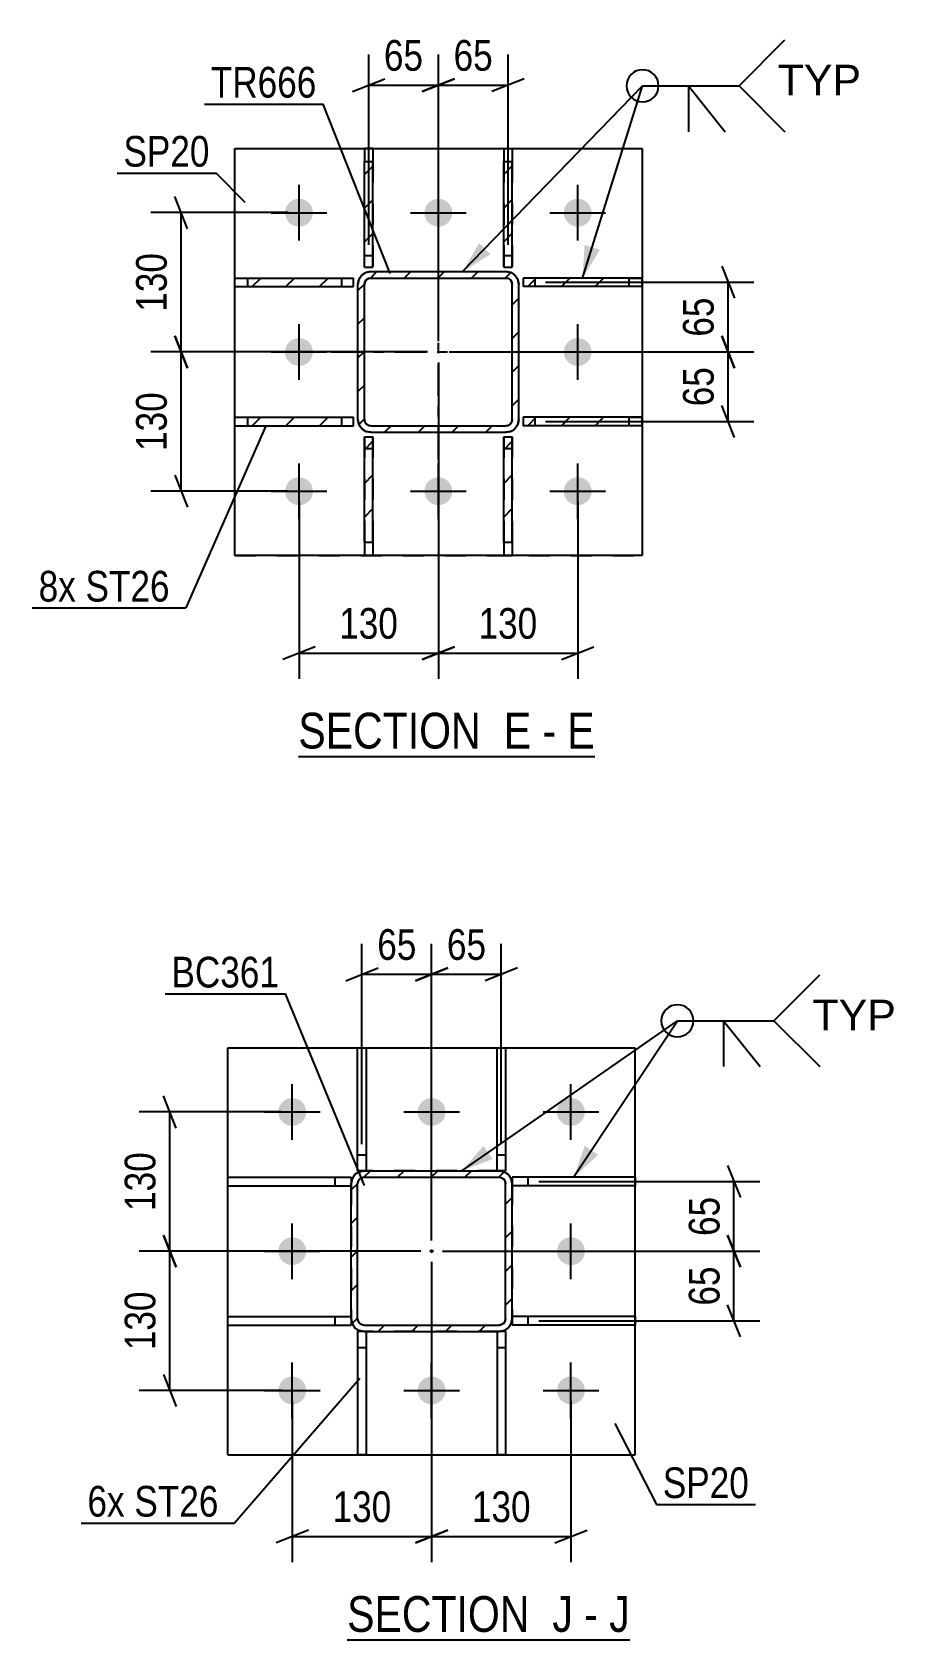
# Model space of a CAD drawing. Header units: millimetres. Extents: x -563 to 626, y -882 to -41.
# Drawn here: x 324.1 to 404.6, y -433.1 to -283.1 of the extents above; entities that cross this region are included whole.
import ezdxf

# ---------------------------------------------------------------- set-up
doc = ezdxf.new("R2010")
doc.units = ezdxf.units.MM
doc.linetypes.add('DXK_LINE_DOT2', pattern=[3.9198, 1.9599, -1.9599])
doc.linetypes.add('DXK_LINE_DOT3', pattern=[5.9187, 2.979, -0.9799, 0.9799, -0.9799])
doc.styles.add('Arial', font='ARIAL.TTF', dxfattribs={"height": 0.2})
doc.styles.add('Arial Narrow', font='ARIALN.TTF', dxfattribs={"height": 0.2})

# ---------------------------------------------------------------- blocks, each defined once
blk = doc.blocks.new('Unknown-761534688-21 - 2891')
at = {"color": 6, "linetype": 'Continuous'}
blk.add_line((353.45, -433.15), (379.81, -433.15), dxfattribs=at)
at = {"color": 0, "linetype": 'Continuous'}
for points in [[(371.55, -432.4), (371.55, -428.9), (353.45, -428.9), (353.45, -432.4)], [(374.52, -432.4), (374.52, -428.9), (372.6, -428.9), (372.6, -432.4)], [(376.85, -432.4), (376.85, -428.9), (375.57, -428.9), (375.57, -432.4)], [(379.81, -432.4), (379.81, -428.9), (377.9, -428.9), (377.9, -432.4)]]:
    blk.add_wipeout(points, dxfattribs=at)
at = {"color": 7, "linetype": 'Continuous', "style": 'Arial Narrow'}
for s, p in [('SECTION ', (353.45, -432.4)), ('J', (372.6, -432.4)), ('J', (377.9, -432.4)), ('-', (375.57, -432.4))]:
    blk.add_text(s, height=3.34, dxfattribs=at).set_placement(p)
blk = doc.blocks.new('Unknown-761534688-16 - 3584')
at = {"color": 6, "linetype": 'Continuous'}
blk.add_line((348.9, -350.68), (376.55, -350.68), dxfattribs=at)
at = {"color": 0, "linetype": 'Continuous'}
for points in [[(367.01, -349.93), (367.01, -346.43), (348.9, -346.43), (348.9, -349.93)], [(370.62, -349.93), (370.62, -346.43), (368.06, -346.43), (368.06, -349.93)], [(372.94, -349.93), (372.94, -346.43), (371.67, -346.43), (371.67, -349.93)], [(376.55, -349.93), (376.55, -346.43), (373.99, -346.43), (373.99, -349.93)]]:
    blk.add_wipeout(points, dxfattribs=at)
at = {"color": 7, "linetype": 'Continuous', "style": 'Arial Narrow'}
for s, p in [('SECTION ', (348.9, -349.93)), ('E', (368.06, -349.93)), ('E', (373.99, -349.93)), ('-', (371.67, -349.93))]:
    blk.add_text(s, height=3.34, dxfattribs=at).set_placement(p)
blk = doc.blocks.new('Part-761534688-2916 - 2891')
at = {"color": 2, "linetype": 'Continuous'}
for p, q in [((367.43, -404.36), (367.43, -415.86)), ((368.23, -404.36), (367.63, -404.36)), ((368.23, -404.36), (368.23, -415.86)), ((368.23, -415.86), (367.43, -415.86))]:
    blk.add_line(p, q, dxfattribs=at)
at = {"color": 7, "linetype": 'DXK_LINE_DOT2'}
for p, q in [((367.63, -404.36), (367.43, -404.36)), ((367.43, -405.86), (368.23, -405.86))]:
    blk.add_line(p, q, dxfattribs=at)
blk = doc.blocks.new('Part-761534688-2911 - 2891')
at = {"color": 2, "linetype": 'Continuous'}
for p, q in [((354.43, -389.36), (354.43, -377.86)), ((354.43, -377.86), (355.23, -377.86)), ((355.23, -377.86), (355.23, -389.36)), ((355.03, -389.36), (354.43, -389.36))]:
    blk.add_line(p, q, dxfattribs=at)
at = {"color": 7, "linetype": 'DXK_LINE_DOT2'}
for p, q in [((354.43, -387.86), (355.23, -387.86)), ((355.23, -389.36), (355.03, -389.36))]:
    blk.add_line(p, q, dxfattribs=at)
blk = doc.blocks.new('Part-761534688-2921 - 2891')
at = {"color": 2, "linetype": 'Continuous'}
for p, q in [((354.43, -404.36), (354.43, -415.86)), ((355.03, -404.36), (354.43, -404.36)), ((355.23, -404.36), (355.23, -415.86)), ((355.23, -415.86), (354.43, -415.86))]:
    blk.add_line(p, q, dxfattribs=at)
at = {"color": 7, "linetype": 'DXK_LINE_DOT2'}
for p, q in [((355.23, -404.36), (355.03, -404.36)), ((354.43, -405.86), (355.23, -405.86))]:
    blk.add_line(p, q, dxfattribs=at)
blk = doc.blocks.new('Part-761534688-2946 - 2891')
at = {"color": 2, "linetype": 'Continuous'}
for p, q in [((342.33, -403.76), (342.33, -402.96)), ((342.33, -402.96), (353.83, -402.96)), ((353.83, -403.16), (353.83, -403.76)), ((342.33, -403.76), (353.83, -403.76))]:
    blk.add_line(p, q, dxfattribs=at)
at = {"color": 7, "linetype": 'DXK_LINE_DOT2'}
for p, q in [((352.33, -403.76), (352.33, -402.96)), ((353.83, -402.96), (353.83, -403.16))]:
    blk.add_line(p, q, dxfattribs=at)
blk = doc.blocks.new('Part-761534688-2922 - 2891')
at = {"color": 2, "linetype": 'Continuous'}
for p, q in [((380.33, -402.96), (368.83, -402.96)), ((368.83, -403.16), (368.83, -403.76)), ((380.33, -402.96), (380.33, -403.76)), ((380.33, -403.76), (368.83, -403.76))]:
    blk.add_line(p, q, dxfattribs=at)
at = {"color": 7, "linetype": 'DXK_LINE_DOT2'}
for p, q in [((368.83, -402.96), (368.83, -403.16)), ((370.33, -403.76), (370.33, -402.96))]:
    blk.add_line(p, q, dxfattribs=at)
blk = doc.blocks.new('Part-761534688-2928 - 2891')
at = {"color": 2, "linetype": 'Continuous'}
for p, q in [((367.43, -389.36), (367.43, -377.86)), ((367.43, -377.86), (368.23, -377.86)), ((368.23, -377.86), (368.23, -389.36)), ((368.23, -389.36), (367.63, -389.36))]:
    blk.add_line(p, q, dxfattribs=at)
at = {"color": 7, "linetype": 'DXK_LINE_DOT2'}
for p, q in [((367.43, -387.86), (368.23, -387.86)), ((367.63, -389.36), (367.43, -389.36))]:
    blk.add_line(p, q, dxfattribs=at)
blk = doc.blocks.new('Part-761534688-2992 - 2891')
at = {"color": 2, "linetype": 'Continuous'}
for p, q in [((380.33, -389.96), (368.83, -389.96)), ((368.83, -389.96), (368.83, -390.56)), ((380.33, -389.96), (380.33, -390.76)), ((380.33, -390.76), (368.83, -390.76))]:
    blk.add_line(p, q, dxfattribs=at)
at = {"color": 7, "linetype": 'DXK_LINE_DOT2'}
for p, q in [((370.33, -390.76), (370.33, -389.96)), ((368.83, -390.56), (368.83, -390.76))]:
    blk.add_line(p, q, dxfattribs=at)
blk = doc.blocks.new('Bolt-761534688-2949 - 2891')
at = {"linetype": 'Continuous'}
for points in [[(347.03, -383.86, -1), (349.63, -383.86, -1)], [(360.03, -383.86, -1), (362.63, -383.86, -1)], [(373.03, -383.86, -1), (375.63, -383.86, -1)], [(347.03, -396.86, -1), (349.63, -396.86, -1)], [(373.03, -396.86, -1), (375.63, -396.86, -1)], [(347.03, -409.86, -1), (349.63, -409.86, -1)], [(360.03, -409.86, -1), (362.63, -409.86, -1)], [(373.03, -409.86, -1), (375.63, -409.86, -1)]]:
    blk.add_hatch(color=1, dxfattribs=at).paths.add_polyline_path(points)
at = {"color": 1, "linetype": 'Continuous'}
for p, q in [((348.33, -386.46), (348.33, -381.26)), ((361.33, -386.46), (361.33, -381.26)), ((374.33, -386.46), (374.33, -381.26)), ((345.73, -383.86), (350.93, -383.86)), ((358.73, -383.86), (363.93, -383.86)), ((371.73, -383.86), (376.93, -383.86)), ((348.33, -399.46), (348.33, -394.26)), ((374.33, -399.46), (374.33, -394.26)), ((345.73, -396.86), (350.93, -396.86)), ((371.73, -396.86), (376.93, -396.86)), ((348.33, -412.46), (348.33, -407.26)), ((361.33, -412.46), (361.33, -407.26)), ((374.33, -412.46), (374.33, -407.26)), ((345.73, -409.86), (350.93, -409.86)), ((358.73, -409.86), (363.93, -409.86)), ((371.73, -409.86), (376.93, -409.86))]:
    blk.add_line(p, q, dxfattribs=at)
blk = doc.blocks.new('Part-761534688-2995 - 2891')
at = {"color": 2, "linetype": 'Continuous'}
for p, q in [((342.33, -390.76), (342.33, -389.96)), ((342.33, -389.96), (353.83, -389.96)), ((353.83, -389.96), (353.83, -390.56)), ((342.33, -390.76), (353.83, -390.76))]:
    blk.add_line(p, q, dxfattribs=at)
at = {"color": 7, "linetype": 'DXK_LINE_DOT2'}
for p, q in [((352.33, -390.76), (352.33, -389.96)), ((353.83, -390.56), (353.83, -390.76))]:
    blk.add_line(p, q, dxfattribs=at)
blk = doc.blocks.new('Part-761534688-3012 - 2891')
at = {"color": 2, "linetype": 'Continuous'}
for p, q in [((342.33, -415.86), (342.33, -377.86)), ((342.33, -377.86), (380.33, -377.86)), ((380.33, -415.86), (380.33, -377.86)), ((342.33, -415.86), (380.33, -415.86))]:
    blk.add_line(p, q, dxfattribs=at)
blk = doc.blocks.new('Part-761534688-3038 - 2891')
at = {"linetype": 'Continuous'}
h = blk.add_hatch(dxfattribs=at)
h.set_pattern_fill('', scale=0.7, style=0, pattern_type=0)
h.set_pattern_definition([(45, (353.926, -403.6195), (-1.57154, 1.57154), [])])
h.paths.add_polyline_path([(353.83, -403.16), (353.93, -403.62), (354.19, -404.01), (354.58, -404.27), (355.03, -404.36), (367.63, -404.36), (368.09, -404.27), (368.48, -404.01), (368.74, -403.62), (368.83, -403.16), (368.83, -390.56), (368.74, -390.1), (368.48, -389.71), (368.09, -389.45), (367.63, -389.36), (355.03, -389.36), (354.58, -389.45), (354.19, -389.71), (353.93, -390.1), (353.83, -390.56)])
h.paths.add_polyline_path([(354.43, -390.56), (354.48, -390.33), (354.61, -390.14), (354.8, -390.01), (355.03, -389.96), (367.63, -389.96), (367.86, -390.01), (368.06, -390.14), (368.19, -390.33), (368.23, -390.56), (368.23, -403.16), (368.19, -403.39), (368.06, -403.58), (367.86, -403.71), (367.63, -403.76), (355.03, -403.76), (354.8, -403.71), (354.61, -403.58), (354.48, -403.39), (354.43, -403.16)])
blk.add_hatch(color=30, dxfattribs=at).paths.add_polyline_path([(361.33, -396.96, -1), (361.33, -396.76, -1)])
at = {"color": 7, "linetype": 'DXK_LINE_DOT2'}
for p, q in [((353.83, -390.56), (353.93, -390.1)), ((354.61, -390.14), (354.48, -390.33)), ((354.58, -389.45), (355.03, -389.36)), ((354.8, -390.01), (354.61, -390.14)), ((355.03, -389.96), (354.8, -390.01)), ((367.63, -389.36), (355.03, -389.36)), ((355.03, -389.96), (367.63, -389.96)), ((367.63, -389.36), (368.09, -389.45)), ((367.86, -390.01), (367.63, -389.96)), ((368.06, -390.14), (367.86, -390.01)), ((368.19, -390.33), (368.06, -390.14)), ((368.74, -390.1), (368.83, -390.56)), ((353.83, -390.56), (353.83, -403.16)), ((354.48, -390.33), (354.43, -390.56)), ((354.43, -403.16), (354.43, -390.56)), ((368.23, -390.56), (368.19, -390.33)), ((368.23, -403.16), (368.23, -390.56)), ((368.83, -390.56), (368.83, -403.16)), ((353.93, -403.62), (353.83, -403.16)), ((354.43, -403.16), (354.48, -403.39)), ((354.48, -403.39), (354.61, -403.58)), ((354.61, -403.58), (354.8, -403.71)), ((354.8, -403.71), (355.03, -403.76)), ((367.63, -403.76), (367.86, -403.71)), ((367.86, -403.71), (368.06, -403.58)), ((368.06, -403.58), (368.19, -403.39)), ((368.19, -403.39), (368.23, -403.16)), ((368.83, -403.16), (368.74, -403.62)), ((355.03, -404.36), (354.58, -404.27)), ((355.03, -403.76), (367.63, -403.76)), ((367.63, -404.36), (355.03, -404.36)), ((368.09, -404.27), (367.63, -404.36))]:
    blk.add_line(p, q, dxfattribs=at)
at = {"color": 2, "linetype": 'Continuous'}
for p, q in [((353.93, -390.1), (353.83, -390.56)), ((354.48, -390.33), (354.61, -390.14)), ((355.03, -389.36), (354.58, -389.45)), ((354.61, -390.14), (354.8, -390.01)), ((354.8, -390.01), (355.03, -389.96)), ((355.03, -389.36), (367.63, -389.36)), ((355.03, -389.96), (367.63, -389.96)), ((368.09, -389.45), (367.63, -389.36)), ((367.63, -389.96), (367.86, -390.01)), ((367.86, -390.01), (368.06, -390.14)), ((368.06, -390.14), (368.19, -390.33)), ((368.83, -390.56), (368.74, -390.1)), ((353.83, -403.16), (353.83, -390.56)), ((354.43, -390.56), (354.48, -390.33)), ((354.43, -403.16), (354.43, -390.56)), ((368.19, -390.33), (368.23, -390.56)), ((368.23, -403.16), (368.23, -390.56)), ((368.83, -403.16), (368.83, -390.56)), ((353.83, -403.16), (353.93, -403.62)), ((354.48, -403.39), (354.43, -403.16)), ((354.61, -403.58), (354.48, -403.39)), ((354.8, -403.71), (354.61, -403.58)), ((355.03, -403.76), (354.8, -403.71)), ((367.86, -403.71), (367.63, -403.76)), ((368.06, -403.58), (367.86, -403.71)), ((368.19, -403.39), (368.06, -403.58)), ((368.23, -403.16), (368.19, -403.39)), ((368.74, -403.62), (368.83, -403.16)), ((354.58, -404.27), (355.03, -404.36)), ((355.03, -403.76), (367.63, -403.76)), ((355.03, -404.36), (367.63, -404.36)), ((367.63, -404.36), (368.09, -404.27))]:
    blk.add_line(p, q, dxfattribs=at)
at = {"color": 7, "linetype": 'DXK_LINE_DOT3'}
blk.add_line((361.33, -396.86), (361.33, -396.86), dxfattribs=at)
at = {"color": 30, "linetype": 'DXK_LINE_DOT3'}
blk.add_line((361.33, -396.86), (361.33, -396.86), dxfattribs=at)
at = {"color": 30, "linetype": 'Continuous'}
blk.add_circle((361.33, -396.86), 0.1, dxfattribs=at)
at = {"color": 7, "linetype": 'DXK_LINE_DOT2'}
for centre, start, end in [((355.03, -390.56), 112.5, 157.5), ((367.63, -390.56), 22.5, 67.5), ((355.03, -403.16), 202.5, 247.5), ((367.63, -403.16), 292.5, 337.5)]:
    blk.add_arc(centre, 1.2, start, end, dxfattribs=at)
at = {"color": 2, "linetype": 'Continuous'}
for centre, start, end in [((355.03, -390.56), 112.5, 157.5), ((367.63, -390.56), 22.5, 67.5), ((355.03, -403.16), 202.5, 247.5), ((367.63, -403.16), 292.5, 337.5)]:
    blk.add_arc(centre, 1.2, start, end, dxfattribs=at)
blk = doc.blocks.new('Part-761534688-3681 - 3584')
at = {"linetype": 'Continuous'}
h = blk.add_hatch(dxfattribs=at)
h.set_pattern_fill('', scale=0.7, style=0, pattern_type=0)
h.set_pattern_definition([(45, (354.5476, -319.6685), (-1.57154, 1.57154), [])])
h.paths.add_polyline_path([(354.46, -319.21), (354.55, -319.67), (354.81, -320.06), (355.2, -320.32), (355.66, -320.41), (368.26, -320.41), (368.72, -320.32), (369.1, -320.06), (369.36, -319.67), (369.46, -319.21), (369.46, -306.61), (369.36, -306.15), (369.1, -305.76), (368.72, -305.5), (368.26, -305.41), (355.66, -305.41), (355.2, -305.5), (354.81, -305.76), (354.55, -306.15), (354.46, -306.61)])
h.paths.add_polyline_path([(355.06, -306.61), (355.1, -306.38), (355.23, -306.19), (355.43, -306.05), (355.66, -306.01), (368.26, -306.01), (368.49, -306.05), (368.68, -306.19), (368.81, -306.38), (368.86, -306.61), (368.86, -319.21), (368.81, -319.44), (368.68, -319.63), (368.49, -319.76), (368.26, -319.81), (355.66, -319.81), (355.43, -319.76), (355.23, -319.63), (355.1, -319.44), (355.06, -319.21)])
at = {"color": 7, "linetype": 'DXK_LINE_DOT3'}
for p, q in [((361.96, -322.91), (361.96, -302.91)), ((351.96, -312.91), (371.96, -312.91))]:
    blk.add_line(p, q, dxfattribs=at)
at = {"color": 7, "linetype": 'DXK_LINE_DOT2'}
for p, q in [((354.46, -306.61), (354.55, -306.15)), ((355.23, -306.19), (355.1, -306.38)), ((355.2, -305.5), (355.66, -305.41)), ((355.43, -306.05), (355.23, -306.19)), ((355.66, -306.01), (355.43, -306.05)), ((355.66, -305.41), (368.26, -305.41)), ((355.66, -306.01), (368.26, -306.01)), ((368.26, -305.41), (368.72, -305.5)), ((368.49, -306.05), (368.26, -306.01)), ((368.68, -306.19), (368.49, -306.05)), ((368.81, -306.38), (368.68, -306.19)), ((369.36, -306.15), (369.46, -306.61)), ((354.46, -319.21), (354.46, -306.61)), ((355.1, -306.38), (355.06, -306.61)), ((355.06, -319.21), (355.06, -306.61)), ((368.86, -306.61), (368.81, -306.38)), ((368.86, -319.21), (368.86, -306.61)), ((369.46, -319.21), (369.46, -306.61)), ((354.55, -319.67), (354.46, -319.21)), ((355.06, -319.21), (355.1, -319.44)), ((355.1, -319.44), (355.23, -319.63)), ((355.23, -319.63), (355.43, -319.76)), ((368.49, -319.76), (368.68, -319.63)), ((368.68, -319.63), (368.81, -319.44)), ((368.81, -319.44), (368.86, -319.21)), ((369.46, -319.21), (369.36, -319.67)), ((355.66, -320.41), (355.2, -320.32)), ((355.43, -319.76), (355.66, -319.81)), ((355.66, -319.81), (368.26, -319.81)), ((355.66, -320.41), (368.26, -320.41)), ((368.26, -319.81), (368.49, -319.76)), ((368.72, -320.32), (368.26, -320.41))]:
    blk.add_line(p, q, dxfattribs=at)
at = {"color": 2, "linetype": 'Continuous'}
for p, q in [((354.55, -306.15), (354.46, -306.61)), ((355.1, -306.38), (355.23, -306.19)), ((355.66, -305.41), (355.2, -305.5)), ((355.23, -306.19), (355.43, -306.05)), ((355.43, -306.05), (355.66, -306.01)), ((355.66, -305.41), (368.26, -305.41)), ((355.66, -306.01), (368.26, -306.01)), ((368.72, -305.5), (368.26, -305.41)), ((368.26, -306.01), (368.49, -306.05)), ((368.49, -306.05), (368.68, -306.19)), ((368.68, -306.19), (368.81, -306.38)), ((369.46, -306.61), (369.36, -306.15)), ((354.46, -319.21), (354.46, -306.61)), ((355.06, -306.61), (355.1, -306.38)), ((355.06, -319.21), (355.06, -306.61)), ((368.81, -306.38), (368.86, -306.61)), ((368.86, -319.21), (368.86, -306.61)), ((369.46, -319.21), (369.46, -306.61)), ((354.46, -319.21), (354.55, -319.67)), ((355.1, -319.44), (355.06, -319.21)), ((355.23, -319.63), (355.1, -319.44)), ((355.43, -319.76), (355.23, -319.63)), ((368.68, -319.63), (368.49, -319.76)), ((368.81, -319.44), (368.68, -319.63)), ((368.86, -319.21), (368.81, -319.44)), ((369.36, -319.67), (369.46, -319.21)), ((355.2, -320.32), (355.66, -320.41)), ((355.66, -319.81), (355.43, -319.76)), ((355.66, -319.81), (368.26, -319.81)), ((355.66, -320.41), (368.26, -320.41)), ((368.49, -319.76), (368.26, -319.81)), ((368.26, -320.41), (368.72, -320.32))]:
    blk.add_line(p, q, dxfattribs=at)
at = {"color": 7, "linetype": 'DXK_LINE_DOT2'}
for centre, start, end in [((355.66, -306.61), 112.5, 157.5), ((368.26, -306.61), 22.5, 67.5), ((355.66, -319.21), 202.5, 247.5), ((368.26, -319.21), 292.5, 337.5)]:
    blk.add_arc(centre, 1.2, start, end, dxfattribs=at)
at = {"color": 2, "linetype": 'Continuous'}
for centre, start, end in [((355.66, -306.61), 112.5, 157.5), ((368.26, -306.61), 22.5, 67.5), ((355.66, -319.21), 202.5, 247.5), ((368.26, -319.21), 292.5, 337.5)]:
    blk.add_arc(centre, 1.2, start, end, dxfattribs=at)
blk = doc.blocks.new('Part-761534688-3601 - 3584')
at = {"linetype": 'Continuous'}
h = blk.add_hatch(dxfattribs=at)
h.set_pattern_fill('', scale=0.7, style=0, pattern_type=0)
h.set_pattern_definition([(45, (354.0276, -306.8093), (-1.57154, 1.57154), [])])
h.paths.add_polyline_path([(344.19, -306.81), (354.03, -306.81), (354.03, -306.01), (344.19, -306.01)])
at = {"color": 2, "linetype": 'Continuous'}
for p, q in [((342.96, -306.81), (342.96, -306.01)), ((342.96, -306.01), (344.19, -306.01)), ((344.19, -306.01), (354.03, -306.01)), ((344.19, -306.81), (344.19, -306.01)), ((354.03, -306.81), (354.03, -306.01)), ((342.96, -306.81), (344.19, -306.81)), ((344.19, -306.81), (354.03, -306.81))]:
    blk.add_line(p, q, dxfattribs=at)
at = {"color": 7, "linetype": 'DXK_LINE_DOT2'}
for p, q in [((344.19, -306.01), (352.96, -306.01)), ((352.96, -306.81), (352.96, -306.01)), ((352.96, -306.01), (354.03, -306.01)), ((344.19, -306.81), (354.03, -306.81))]:
    blk.add_line(p, q, dxfattribs=at)
blk = doc.blocks.new('Part-761534688-3659 - 3584')
at = {"linetype": 'Continuous'}
h = blk.add_hatch(dxfattribs=at)
h.set_pattern_fill('', scale=0.7, style=0, pattern_type=0)
h.set_pattern_definition([(45, (355.8566, -330.6768), (-1.57154, 1.57154), [])])
h.paths.add_polyline_path([(355.06, -330.68), (355.86, -330.68), (355.86, -320.84), (355.06, -320.84)])
at = {"color": 7, "linetype": 'DXK_LINE_DOT2'}
for p, q in [((355.06, -320.84), (355.06, -330.68)), ((355.86, -320.84), (355.86, -330.68)), ((355.06, -321.91), (355.86, -321.91))]:
    blk.add_line(p, q, dxfattribs=at)
at = {"color": 2, "linetype": 'Continuous'}
for p, q in [((355.06, -320.84), (355.86, -320.84)), ((355.06, -330.68), (355.06, -320.84)), ((355.86, -330.68), (355.86, -320.84)), ((355.06, -330.68), (355.06, -331.91)), ((355.06, -330.68), (355.86, -330.68)), ((355.86, -330.68), (355.86, -331.91)), ((355.06, -331.91), (355.86, -331.91))]:
    blk.add_line(p, q, dxfattribs=at)
blk = doc.blocks.new('Part-761534688-3664 - 3584')
at = {"linetype": 'Continuous'}
h = blk.add_hatch(dxfattribs=at)
h.set_pattern_fill('', scale=0.7, style=0, pattern_type=0)
h.set_pattern_definition([(45, (368.856, -330.6768), (-1.57154, 1.57154), [])])
h.paths.add_polyline_path([(368.06, -330.68), (368.86, -330.68), (368.86, -320.84), (368.06, -320.84)])
at = {"color": 7, "linetype": 'DXK_LINE_DOT2'}
for p, q in [((368.06, -320.84), (368.06, -330.68)), ((368.86, -320.84), (368.86, -330.68)), ((368.06, -321.91), (368.86, -321.91))]:
    blk.add_line(p, q, dxfattribs=at)
at = {"color": 2, "linetype": 'Continuous'}
for p, q in [((368.06, -320.84), (368.86, -320.84)), ((368.06, -330.68), (368.06, -320.84)), ((368.86, -330.68), (368.86, -320.84)), ((368.06, -330.68), (368.06, -331.91)), ((368.06, -330.68), (368.86, -330.68)), ((368.86, -330.68), (368.86, -331.91)), ((368.06, -331.91), (368.86, -331.91))]:
    blk.add_line(p, q, dxfattribs=at)
blk = doc.blocks.new('Part-761534688-3669 - 3584')
at = {"linetype": 'Continuous'}
h = blk.add_hatch(dxfattribs=at)
h.set_pattern_fill('', scale=0.7, style=0, pattern_type=0)
h.set_pattern_definition([(45, (355.8566, -304.9807), (-1.57154, 1.57154), [])])
h.paths.add_polyline_path([(355.06, -304.98), (355.86, -304.98), (355.86, -295.14), (355.06, -295.14)])
at = {"color": 2, "linetype": 'Continuous'}
for p, q in [((355.86, -293.91), (355.06, -293.91)), ((355.06, -293.91), (355.06, -295.14)), ((355.86, -293.91), (355.86, -295.14)), ((355.06, -295.14), (355.86, -295.14)), ((355.06, -304.98), (355.06, -295.14)), ((355.86, -304.98), (355.86, -295.14)), ((355.06, -304.98), (355.86, -304.98))]:
    blk.add_line(p, q, dxfattribs=at)
at = {"color": 7, "linetype": 'DXK_LINE_DOT2'}
for p, q in [((355.06, -304.98), (355.06, -295.14)), ((355.86, -295.14), (355.86, -304.98)), ((355.06, -303.91), (355.86, -303.91))]:
    blk.add_line(p, q, dxfattribs=at)
blk = doc.blocks.new('Part-761534688-3674 - 3584')
at = {"linetype": 'Continuous'}
h = blk.add_hatch(dxfattribs=at)
h.set_pattern_fill('', scale=0.7, style=0, pattern_type=0)
h.set_pattern_definition([(45, (368.856, -304.9808), (-1.57154, 1.57154), [])])
h.paths.add_polyline_path([(368.06, -304.98), (368.86, -304.98), (368.86, -295.14), (368.06, -295.14)])
at = {"color": 2, "linetype": 'Continuous'}
for p, q in [((368.06, -293.91), (368.86, -293.91)), ((368.06, -293.91), (368.06, -295.14)), ((368.86, -293.91), (368.86, -295.14)), ((368.06, -295.14), (368.86, -295.14)), ((368.06, -304.98), (368.06, -295.14)), ((368.86, -304.98), (368.86, -295.14)), ((368.06, -304.98), (368.86, -304.98))]:
    blk.add_line(p, q, dxfattribs=at)
at = {"color": 7, "linetype": 'DXK_LINE_DOT2'}
for p, q in [((368.06, -295.14), (368.06, -304.98)), ((368.86, -295.14), (368.86, -304.98)), ((368.06, -303.91), (368.86, -303.91))]:
    blk.add_line(p, q, dxfattribs=at)
blk = doc.blocks.new('Part-761534688-3704 - 3584')
at = {"linetype": 'Continuous'}
h = blk.add_hatch(dxfattribs=at)
h.set_pattern_fill('', scale=0.7, style=0, pattern_type=0)
h.set_pattern_definition([(45, (379.724, -319.8093), (-1.57154, 1.57154), [])])
h.paths.add_polyline_path([(369.88, -319.81), (379.72, -319.81), (379.72, -319.01), (369.88, -319.01)])
at = {"color": 7, "linetype": 'DXK_LINE_DOT2'}
for p, q in [((380.96, -319.01), (369.88, -319.01)), ((370.96, -319.01), (370.96, -319.81)), ((370.96, -319.81), (369.88, -319.81)), ((379.72, -319.81), (370.96, -319.81))]:
    blk.add_line(p, q, dxfattribs=at)
at = {"color": 2, "linetype": 'Continuous'}
for p, q in [((379.72, -319.01), (369.88, -319.01)), ((369.88, -319.01), (369.88, -319.81)), ((379.72, -319.01), (380.96, -319.01)), ((379.72, -319.01), (379.72, -319.81)), ((380.96, -319.81), (380.96, -319.01)), ((379.72, -319.81), (369.88, -319.81)), ((380.96, -319.81), (379.72, -319.81))]:
    blk.add_line(p, q, dxfattribs=at)
blk = doc.blocks.new('Part-761534688-3709 - 3584')
at = {"linetype": 'Continuous'}
h = blk.add_hatch(dxfattribs=at)
h.set_pattern_fill('', scale=0.7, style=0, pattern_type=0)
h.set_pattern_definition([(45, (379.7242, -306.8093), (-1.57154, 1.57154), [])])
h.paths.add_polyline_path([(369.88, -306.81), (379.72, -306.81), (379.72, -306.01), (369.88, -306.01)])
at = {"color": 7, "linetype": 'DXK_LINE_DOT2'}
for p, q in [((380.96, -306.01), (369.88, -306.01)), ((370.96, -306.01), (370.96, -306.81)), ((370.96, -306.81), (369.88, -306.81)), ((379.72, -306.81), (370.96, -306.81))]:
    blk.add_line(p, q, dxfattribs=at)
at = {"color": 2, "linetype": 'Continuous'}
for p, q in [((379.72, -306.01), (369.88, -306.01)), ((369.88, -306.01), (369.88, -306.81)), ((379.72, -306.01), (380.96, -306.01)), ((379.72, -306.01), (379.72, -306.81)), ((380.96, -306.81), (380.96, -306.01)), ((379.72, -306.81), (369.88, -306.81)), ((380.96, -306.81), (379.72, -306.81))]:
    blk.add_line(p, q, dxfattribs=at)
blk = doc.blocks.new('Part-761534688-3717 - 3584')
at = {"linetype": 'Continuous'}
h = blk.add_hatch(dxfattribs=at)
h.set_pattern_fill('', scale=0.7, style=0, pattern_type=0)
h.set_pattern_definition([(45, (354.0277, -319.8093), (-1.57154, 1.57154), [])])
h.paths.add_polyline_path([(344.19, -319.81), (354.03, -319.81), (354.03, -319.01), (344.19, -319.01)])
at = {"color": 2, "linetype": 'Continuous'}
for p, q in [((342.96, -319.81), (342.96, -319.01)), ((342.96, -319.01), (344.19, -319.01)), ((344.19, -319.01), (354.03, -319.01)), ((344.19, -319.81), (344.19, -319.01)), ((354.03, -319.81), (354.03, -319.01)), ((342.96, -319.81), (344.19, -319.81)), ((344.19, -319.81), (354.03, -319.81))]:
    blk.add_line(p, q, dxfattribs=at)
at = {"color": 7, "linetype": 'DXK_LINE_DOT2'}
for p, q in [((344.19, -319.01), (352.96, -319.01)), ((352.96, -319.81), (352.96, -319.01)), ((352.96, -319.01), (354.03, -319.01)), ((344.19, -319.81), (354.03, -319.81))]:
    blk.add_line(p, q, dxfattribs=at)
blk = doc.blocks.new('Part-761534688-3736 - 3584')
at = {"color": 2, "linetype": 'Continuous'}
for p, q in [((342.96, -293.91), (380.96, -293.91)), ((342.96, -331.91), (342.96, -293.91)), ((380.96, -293.91), (380.96, -331.91)), ((380.96, -331.91), (342.96, -331.91)), ((342.96, -331.91), (342.96, -331.91)), ((380.96, -331.91), (380.96, -331.91))]:
    blk.add_line(p, q, dxfattribs=at)
at = {"color": 7, "linetype": 'DXK_LINE_DOT2'}
for p, q in [((342.96, -293.91), (342.96, -293.91)), ((342.96, -293.91), (380.96, -293.91)), ((380.96, -293.91), (380.96, -293.91)), ((342.96, -331.91), (380.96, -331.91))]:
    blk.add_line(p, q, dxfattribs=at)
blk = doc.blocks.new('Bolt-761534688-3752 - 3584')
at = {"linetype": 'Continuous'}
for points in [[(347.66, -299.91, -1), (350.26, -299.91, -1)], [(360.66, -299.91, -1), (363.26, -299.91, -1)], [(373.66, -299.91, -1), (376.26, -299.91, -1)], [(347.66, -312.91, -1), (350.26, -312.91, -1)], [(373.66, -312.91, -1), (376.26, -312.91, -1)], [(347.66, -325.91, -1), (350.26, -325.91, -1)], [(360.66, -325.91, -1), (363.26, -325.91, -1)], [(373.66, -325.91, -1), (376.26, -325.91, -1)]]:
    blk.add_hatch(color=1, dxfattribs=at).paths.add_polyline_path(points)
at = {"color": 1, "linetype": 'Continuous'}
for p, q in [((348.96, -302.51), (348.96, -297.31)), ((361.96, -302.51), (361.96, -297.31)), ((374.96, -302.51), (374.96, -297.31)), ((346.36, -299.91), (351.56, -299.91)), ((359.36, -299.91), (364.56, -299.91)), ((372.36, -299.91), (377.56, -299.91)), ((348.96, -315.51), (348.96, -310.31)), ((374.96, -315.51), (374.96, -310.31)), ((346.36, -312.91), (351.56, -312.91)), ((372.36, -312.91), (377.56, -312.91)), ((348.96, -328.51), (348.96, -323.31)), ((361.96, -328.51), (361.96, -323.31)), ((374.96, -328.51), (374.96, -323.31)), ((346.36, -325.91), (351.56, -325.91)), ((359.36, -325.91), (364.56, -325.91)), ((372.36, -325.91), (377.56, -325.91))]:
    blk.add_line(p, q, dxfattribs=at)
blk = doc.blocks.new('StraightDimension-761534688-3097 - 2891')
at = {"color": 7, "linetype": 'Continuous'}
for p, q in [((361.33, -397.86), (361.33, -425.9)), ((374.33, -410.86), (374.33, -425.9)), ((362.83, -422.9), (359.83, -424.1)), ((372.83, -424.1), (375.83, -422.9)), ((361.33, -423.5), (374.33, -423.5))]:
    blk.add_line(p, q, dxfattribs=at)
at = {"color": 0}
blk.add_wipeout([(371.18, -422.75), (371.18, -418.55), (364.49, -418.55), (364.49, -422.75)], dxfattribs=at)
at = {"color": 3, "style": 'Arial Narrow'}
blk.add_text('130', height=2.863, dxfattribs=at).set_placement((365.09, -422.15))
blk = doc.blocks.new('StraightDimension-761534688-3074 - 2891')
at = {"color": 7, "linetype": 'Continuous'}
for p, q in [((354.83, -386.86), (354.83, -368.16)), ((361.33, -395.86), (361.33, -368.16)), ((353.33, -371.61), (356.33, -370.41)), ((362.83, -370.41), (359.83, -371.61)), ((354.83, -371.01), (361.33, -371.01))]:
    blk.add_line(p, q, dxfattribs=at)
at = {"color": 0}
blk.add_wipeout([(360.51, -370.26), (360.51, -366.06), (355.66, -366.06), (355.66, -370.26)], dxfattribs=at)
at = {"color": 3, "style": 'Arial Narrow'}
blk.add_text('65', height=2.863, dxfattribs=at).set_placement((356.26, -369.66))
blk = doc.blocks.new('StraightDimension-761534688-3062 - 2891')
at = {"color": 7, "linetype": 'Continuous'}
for p, q in [((388.94, -388.86), (390.14, -391.86)), ((371.33, -390.36), (391.94, -390.36)), ((389.54, -396.86), (389.54, -390.36)), ((390.14, -398.36), (388.94, -395.36)), ((362.33, -396.86), (391.94, -396.86))]:
    blk.add_line(p, q, dxfattribs=at)
at = {"color": 0}
blk.add_wipeout([(388.79, -391.18), (384.59, -391.18), (384.59, -396.04), (388.79, -396.04)], dxfattribs=at)
at = {"color": 3, "style": 'Arial Narrow'}
blk.add_text('65', height=2.863, rotation=90.0002, dxfattribs=at).set_placement((388.19, -395.44))
blk = doc.blocks.new('StraightDimension-761534688-3068 - 2891')
at = {"color": 7, "linetype": 'Continuous'}
for p, q in [((388.94, -395.36), (390.14, -398.36)), ((362.33, -396.86), (391.94, -396.86)), ((389.54, -403.36), (389.54, -396.86)), ((390.14, -404.86), (388.94, -401.86)), ((371.33, -403.36), (391.94, -403.36))]:
    blk.add_line(p, q, dxfattribs=at)
at = {"color": 0}
blk.add_wipeout([(388.79, -397.68), (384.59, -397.68), (384.59, -402.54), (388.79, -402.54)], dxfattribs=at)
at = {"color": 3, "style": 'Arial Narrow'}
blk.add_text('65', height=2.863, rotation=90.0002, dxfattribs=at).set_placement((388.19, -401.94))
blk = doc.blocks.new('StraightDimension-761534688-3081 - 2891')
at = {"color": 7, "linetype": 'Continuous'}
for p, q in [((361.33, -395.86), (361.33, -368.16)), ((367.83, -386.86), (367.83, -368.16)), ((359.83, -371.61), (362.83, -370.41)), ((369.33, -370.41), (366.33, -371.61)), ((361.33, -371.01), (367.83, -371.01))]:
    blk.add_line(p, q, dxfattribs=at)
at = {"color": 0}
blk.add_wipeout([(367.01, -370.26), (367.01, -366.06), (362.16, -366.06), (362.16, -370.26)], dxfattribs=at)
at = {"color": 3, "style": 'Arial Narrow'}
blk.add_text('65', height=2.863, dxfattribs=at).set_placement((362.76, -369.66))
blk = doc.blocks.new('StraightDimension-761534688-3088 - 2891')
at = {"color": 7, "linetype": 'Continuous'}
for p, q in [((361.33, -397.86), (361.33, -425.9)), ((348.33, -410.86), (348.33, -425.9)), ((349.83, -422.9), (346.83, -424.1)), ((359.83, -424.1), (362.83, -422.9)), ((348.33, -423.5), (361.33, -423.5))]:
    blk.add_line(p, q, dxfattribs=at)
at = {"color": 0}
blk.add_wipeout([(358.18, -422.75), (358.18, -418.55), (351.49, -418.55), (351.49, -422.75)], dxfattribs=at)
at = {"color": 3, "style": 'Arial Narrow'}
blk.add_text('130', height=2.863, dxfattribs=at).set_placement((352.09, -422.15))
blk = doc.blocks.new('StraightDimension-761534688-3107 - 2891')
at = {"color": 7, "linetype": 'Continuous'}
for p, q in [((337.51, -398.36), (336.31, -395.36)), ((360.33, -396.86), (334.06, -396.86)), ((336.91, -409.86), (336.91, -396.86)), ((336.31, -408.36), (337.51, -411.36)), ((347.33, -409.86), (334.06, -409.86))]:
    blk.add_line(p, q, dxfattribs=at)
at = {"color": 0}
blk.add_wipeout([(336.16, -400.02), (331.96, -400.02), (331.96, -406.7), (336.16, -406.7)], dxfattribs=at)
at = {"color": 3, "style": 'Arial Narrow'}
blk.add_text('130', height=2.863, rotation=90.0002, dxfattribs=at).set_placement((335.56, -406.1))
blk = doc.blocks.new('StraightDimension-761534688-3116 - 2891')
at = {"color": 7, "linetype": 'Continuous'}
for p, q in [((337.51, -385.36), (336.31, -382.36)), ((347.33, -383.86), (334.06, -383.86)), ((336.91, -396.86), (336.91, -383.86)), ((336.31, -395.36), (337.51, -398.36)), ((360.33, -396.86), (334.06, -396.86))]:
    blk.add_line(p, q, dxfattribs=at)
at = {"color": 0}
blk.add_wipeout([(336.16, -387.02), (331.96, -387.02), (331.96, -393.7), (336.16, -393.7)], dxfattribs=at)
at = {"color": 3, "style": 'Arial Narrow'}
blk.add_text('130', height=2.863, rotation=90.0002, dxfattribs=at).set_placement((335.56, -393.1))
blk = doc.blocks.new('StraightDimension-761534688-3761 - 3584')
at = {"color": 7, "linetype": 'Continuous'}
for p, q in [((355.46, -302.9), (355.46, -285.15)), ((361.96, -311.9), (361.96, -285.15)), ((353.96, -288.6), (356.96, -287.4)), ((355.46, -288), (361.96, -288)), ((363.46, -287.4), (360.46, -288.6))]:
    blk.add_line(p, q, dxfattribs=at)
at = {"color": 0}
blk.add_wipeout([(361.14, -287.25), (361.14, -283.05), (356.28, -283.05), (356.28, -287.25)], dxfattribs=at)
at = {"color": 3, "style": 'Arial Narrow'}
blk.add_text('65', height=2.863, dxfattribs=at).set_placement((356.88, -286.65))
blk = doc.blocks.new('StraightDimension-761534688-3773 - 3584')
at = {"color": 7, "linetype": 'Continuous'}
for p, q in [((388.39, -311.41), (389.59, -314.41)), ((362.96, -312.91), (391.39, -312.91)), ((388.99, -319.4), (388.99, -312.91)), ((389.59, -320.9), (388.39, -317.9)), ((371.96, -319.4), (391.39, -319.4))]:
    blk.add_line(p, q, dxfattribs=at)
at = {"color": 0}
blk.add_wipeout([(388.24, -313.73), (384.04, -313.73), (384.04, -318.58), (388.24, -318.58)], dxfattribs=at)
at = {"color": 3, "style": 'Arial Narrow'}
blk.add_text('65', height=2.863, rotation=90.0002, dxfattribs=at).set_placement((387.64, -317.98))
blk = doc.blocks.new('StraightDimension-761534688-3757 - 3584')
at = {"color": 7, "linetype": 'Continuous'}
for p, q in [((338.57, -301.4), (337.37, -298.4)), ((347.96, -299.9), (335.12, -299.9)), ((337.97, -312.91), (337.97, -299.9)), ((337.37, -311.41), (338.57, -314.41)), ((360.96, -312.91), (335.12, -312.91))]:
    blk.add_line(p, q, dxfattribs=at)
at = {"color": 0}
blk.add_wipeout([(337.22, -303.06), (333.02, -303.06), (333.02, -309.75), (337.22, -309.75)], dxfattribs=at)
at = {"color": 3, "style": 'Arial Narrow'}
blk.add_text('130', height=2.863, rotation=90.0002, dxfattribs=at).set_placement((336.62, -309.15))
blk = doc.blocks.new('StraightDimension-761534688-3758 - 3584')
at = {"color": 7, "linetype": 'Continuous'}
for p, q in [((338.57, -314.41), (337.37, -311.41)), ((360.96, -312.91), (335.12, -312.91)), ((337.97, -325.9), (337.97, -312.91)), ((337.37, -324.4), (338.57, -327.4)), ((347.96, -325.9), (335.12, -325.9))]:
    blk.add_line(p, q, dxfattribs=at)
at = {"color": 0}
blk.add_wipeout([(337.22, -316.06), (333.02, -316.06), (333.02, -322.75), (337.22, -322.75)], dxfattribs=at)
at = {"color": 3, "style": 'Arial Narrow'}
blk.add_text('130', height=2.863, rotation=90.0002, dxfattribs=at).set_placement((336.62, -322.15))
blk = doc.blocks.new('StraightDimension-761534688-3760 - 3584')
at = {"color": 7, "linetype": 'Continuous'}
for p, q in [((361.96, -311.9), (361.96, -285.15)), ((368.46, -302.9), (368.46, -285.15)), ((360.46, -288.6), (363.46, -287.4)), ((361.96, -288), (368.46, -288)), ((369.96, -287.4), (366.96, -288.6))]:
    blk.add_line(p, q, dxfattribs=at)
at = {"color": 0}
blk.add_wipeout([(367.63, -287.25), (367.63, -283.05), (362.78, -283.05), (362.78, -287.25)], dxfattribs=at)
at = {"color": 3, "style": 'Arial Narrow'}
blk.add_text('65', height=2.863, dxfattribs=at).set_placement((363.38, -286.65))
blk = doc.blocks.new('StraightDimension-761534688-3763 - 3584')
at = {"color": 7, "linetype": 'Continuous'}
for p, q in [((361.96, -313.9), (361.96, -343.43)), ((348.96, -326.9), (348.96, -343.43)), ((350.46, -340.43), (347.46, -341.63)), ((360.46, -341.63), (363.46, -340.43)), ((348.96, -341.03), (361.96, -341.03))]:
    blk.add_line(p, q, dxfattribs=at)
at = {"color": 0}
blk.add_wipeout([(358.8, -340.28), (358.8, -336.08), (352.11, -336.08), (352.11, -340.28)], dxfattribs=at)
at = {"color": 3, "style": 'Arial Narrow'}
blk.add_text('130', height=2.863, dxfattribs=at).set_placement((352.71, -339.68))
blk = doc.blocks.new('StraightDimension-761534688-3767 - 3584')
at = {"color": 7, "linetype": 'Continuous'}
for p, q in [((361.96, -313.9), (361.96, -343.43)), ((374.96, -326.9), (374.96, -343.43)), ((363.46, -340.43), (360.46, -341.63)), ((373.46, -341.63), (376.46, -340.43)), ((361.96, -341.03), (374.96, -341.03))]:
    blk.add_line(p, q, dxfattribs=at)
at = {"color": 0}
blk.add_wipeout([(371.8, -340.28), (371.8, -336.08), (365.11, -336.08), (365.11, -340.28)], dxfattribs=at)
at = {"color": 3, "style": 'Arial Narrow'}
blk.add_text('130', height=2.863, dxfattribs=at).set_placement((365.71, -339.68))
blk = doc.blocks.new('StraightDimension-761534688-3772 - 3584')
at = {"color": 7, "linetype": 'Continuous'}
for p, q in [((388.39, -304.9), (389.59, -307.9)), ((371.96, -306.4), (391.39, -306.4)), ((388.99, -312.91), (388.99, -306.4)), ((389.59, -314.41), (388.39, -311.41)), ((362.96, -312.91), (391.39, -312.91))]:
    blk.add_line(p, q, dxfattribs=at)
at = {"color": 0}
blk.add_wipeout([(388.24, -307.23), (384.04, -307.23), (384.04, -312.08), (388.24, -312.08)], dxfattribs=at)
at = {"color": 3, "style": 'Arial Narrow'}
blk.add_text('65', height=2.863, rotation=90.0002, dxfattribs=at).set_placement((387.64, -311.48))
blk = doc.blocks.new('Mark-761534688-3008 - 2891')
at = {"color": 0}
blk.add_wipeout([(390.94, -419.91), (390.94, -416.91), (382.9, -416.91), (382.9, -419.91)], dxfattribs=at)
blk.add_wipeout([(390.94, -419.91), (390.94, -416.91), (382.9, -416.91), (382.9, -419.91)], dxfattribs=at)
at = {"color": 30, "linetype": 'Continuous'}
for p, q in [((378.41, -412.94), (382.3, -420.51)), ((382.3, -420.51), (391.54, -420.51))]:
    blk.add_line(p, q, dxfattribs=at)
at = {"color": 3, "style": 'Arial Narrow'}
blk.add_text('SP20', height=2.863, dxfattribs=at).set_placement((382.9, -419.91))
blk = doc.blocks.new('Mark-761534688-3034 - 2891')
at = {"color": 0}
blk.add_wipeout([(347.1, -372.24), (347.1, -369.24), (337.06, -369.24), (337.06, -372.24)], dxfattribs=at)
blk.add_wipeout([(347.1, -372.24), (347.1, -369.24), (337.06, -369.24), (337.06, -372.24)], dxfattribs=at)
at = {"color": 30, "linetype": 'Continuous'}
for p in [(336.46, -372.84), (355.07, -390.74)]:
    blk.add_line(p, (347.7, -372.84), dxfattribs=at)
at = {"color": 3, "style": 'Arial Narrow'}
blk.add_text('BC361', height=2.863, dxfattribs=at).set_placement((337.06, -372.24))
blk = doc.blocks.new('WeldMark-761534688-3125 - 2891')
at = {"linetype": 'Continuous'}
for points in [[(367.03, -388.26), (364.14, -389.36), (366.17, -387.03)], [(376.87, -387.87), (374.58, -389.96), (375.62, -387.04)]]:
    blk.add_hatch(color=30, dxfattribs=at).paths.add_polyline_path(points)
at = {"color": 30, "linetype": 'Continuous'}
for p, q in [((364.14, -389.36), (384.26, -375.35)), ((374.58, -389.96), (384.26, -375.35)), ((384.26, -375.35), (393.26, -375.35))]:
    blk.add_line(p, q, dxfattribs=at)
at = {"color": 3, "linetype": 'Continuous'}
for q in [(391.98, -379.63), (388.55, -379.63)]:
    blk.add_line((388.55, -375.35), q, dxfattribs=at)
for start, end in [(90, 270), (270, 90)]:
    blk.add_arc((384.26, -375.35), 1.5, start, end, dxfattribs=at)
at = {"color": 0, "linetype": 'Continuous'}
blk.add_wipeout([(404.64, -376.25), (404.64, -373.25), (396.86, -373.25), (396.86, -376.25)], dxfattribs=at)
blk.add_wipeout([(404.64, -376.25), (404.64, -373.25), (396.86, -373.25), (396.86, -376.25)], dxfattribs=at)
at = {"color": 3, "linetype": 'Continuous'}
for q in [(397.55, -371.06), (397.55, -379.63)]:
    blk.add_line((393.26, -375.35), q, dxfattribs=at)
at = {"color": 3, "linetype": 'Continuous', "style": 'Arial'}
blk.add_text('TYP', height=2.865, dxfattribs=at).set_placement((396.86, -376.25))
blk = doc.blocks.new('MarkSet-761534688-3178 - 2891')
at = {"color": 30, "linetype": 'Continuous'}
blk.add_line((354.64, -408.74), (342.95, -422.24), dxfattribs=at)
at = {"color": 0}
for points in [[(332.7, -421.64), (332.7, -418.64), (329.22, -418.64), (329.22, -421.64)], [(341.45, -421.64), (341.45, -418.64), (333.6, -418.64), (333.6, -421.64)]]:
    blk.add_wipeout(points, dxfattribs=at)
for points in [[(332.7, -421.64), (332.7, -418.64), (329.22, -418.64), (329.22, -421.64)], [(341.45, -421.64), (341.45, -418.64), (333.6, -418.64), (333.6, -421.64)]]:
    blk.add_wipeout(points, dxfattribs=at)
at = {"color": 30, "linetype": 'Continuous'}
blk.add_line((328.62, -422.24), (342.95, -422.24), dxfattribs=at)
at = {"color": 3, "style": 'Arial Narrow'}
for s, p in [('6x', (329.22, -421.64)), ('ST26', (333.6, -421.64))]:
    blk.add_text(s, height=2.863, dxfattribs=at).set_placement(p)
blk = doc.blocks.new('Mark-761534688-3677 - 3584')
at = {"color": 0}
blk.add_wipeout([(350.6, -289.16), (350.6, -286.16), (340.73, -286.16), (340.73, -289.16)], dxfattribs=at)
blk.add_wipeout([(350.6, -289.16), (350.6, -286.16), (340.73, -286.16), (340.73, -289.16)], dxfattribs=at)
at = {"color": 30, "linetype": 'Continuous'}
for p in [(340.13, -289.76), (357.45, -305.59)]:
    blk.add_line(p, (351.2, -289.76), dxfattribs=at)
at = {"color": 3, "style": 'Arial Narrow'}
blk.add_text('TR666', height=2.863, dxfattribs=at).set_placement((340.73, -289.16))
blk = doc.blocks.new('Mark-761534688-3732 - 3584')
at = {"color": 0}
blk.add_wipeout([(340.62, -295.61), (340.62, -292.61), (332.58, -292.61), (332.58, -295.61)], dxfattribs=at)
blk.add_wipeout([(340.62, -295.61), (340.62, -292.61), (332.58, -292.61), (332.58, -295.61)], dxfattribs=at)
at = {"color": 30, "linetype": 'Continuous'}
for p in [(331.98, -296.21), (343.95, -298.96)]:
    blk.add_line(p, (341.22, -296.21), dxfattribs=at)
at = {"color": 3, "style": 'Arial Narrow'}
blk.add_text('SP20', height=2.863, dxfattribs=at).set_placement((332.58, -295.61))
blk = doc.blocks.new('WeldMark-761534688-24265 - 3584')
at = {"linetype": 'Continuous'}
for points in [[(366.83, -303.78), (364.21, -305.41), (365.76, -302.74)], [(377.03, -303.37), (375.42, -306.01), (375.6, -302.92)]]:
    blk.add_hatch(color=30, dxfattribs=at).paths.add_polyline_path(points)
at = {"color": 30, "linetype": 'Continuous'}
for p, q in [((364.21, -305.41), (381.01, -288.06)), ((375.42, -306.01), (381.01, -288.06)), ((381.01, -288.06), (390.01, -288.06))]:
    blk.add_line(p, q, dxfattribs=at)
at = {"color": 3, "linetype": 'Continuous'}
for q in [(388.72, -292.35), (385.29, -292.35)]:
    blk.add_line((385.29, -288.06), q, dxfattribs=at)
for start, end in [(90, 270), (270, 90)]:
    blk.add_arc((381.01, -288.06), 1.5, start, end, dxfattribs=at)
at = {"color": 0, "linetype": 'Continuous'}
blk.add_wipeout([(401.38, -288.96), (401.38, -285.96), (393.61, -285.96), (393.61, -288.96)], dxfattribs=at)
blk.add_wipeout([(401.38, -288.96), (401.38, -285.96), (393.61, -285.96), (393.61, -288.96)], dxfattribs=at)
at = {"color": 3, "linetype": 'Continuous'}
for q in [(394.29, -283.78), (394.29, -292.35)]:
    blk.add_line((390.01, -288.06), q, dxfattribs=at)
at = {"color": 3, "linetype": 'Continuous', "style": 'Arial'}
blk.add_text('TYP', height=2.865, dxfattribs=at).set_placement((393.61, -288.96))
blk = doc.blocks.new('MarkSet-761534688-25133 - 3584')
at = {"color": 30, "linetype": 'Continuous'}
blk.add_line((345.86, -319.81), (338.39, -336.81), dxfattribs=at)
at = {"color": 0}
for points in [[(328.14, -336.21), (328.14, -333.21), (324.67, -333.21), (324.67, -336.21)], [(336.89, -336.21), (336.89, -333.21), (329.04, -333.21), (329.04, -336.21)]]:
    blk.add_wipeout(points, dxfattribs=at)
for points in [[(328.14, -336.21), (328.14, -333.21), (324.67, -333.21), (324.67, -336.21)], [(336.89, -336.21), (336.89, -333.21), (329.04, -333.21), (329.04, -336.21)]]:
    blk.add_wipeout(points, dxfattribs=at)
at = {"color": 30, "linetype": 'Continuous'}
blk.add_line((324.07, -336.81), (338.39, -336.81), dxfattribs=at)
at = {"color": 3, "style": 'Arial Narrow'}
for s, p in [('8x', (324.67, -336.21)), ('ST26', (329.04, -336.21))]:
    blk.add_text(s, height=2.863, dxfattribs=at).set_placement(p)

msp = doc.modelspace()

# ---------------------------------------------------------------- block references
for name in ['Part-761534688-3736 - 3584', 'Part-761534688-3669 - 3584', 'Part-761534688-3674 - 3584', 'Bolt-761534688-3752 - 3584', 'Part-761534688-3681 - 3584', 'Part-761534688-3601 - 3584', 'Part-761534688-3709 - 3584', 'Part-761534688-3717 - 3584', 'Part-761534688-3704 - 3584', 'Part-761534688-3659 - 3584', 'Part-761534688-3664 - 3584', 'Unknown-761534688-16 - 3584', 'Part-761534688-3012 - 2891', 'Part-761534688-2911 - 2891', 'Part-761534688-2928 - 2891', 'Bolt-761534688-2949 - 2891', 'Part-761534688-2995 - 2891', 'Part-761534688-3038 - 2891', 'Part-761534688-2992 - 2891', 'Part-761534688-2946 - 2891', 'Part-761534688-2922 - 2891', 'Part-761534688-2921 - 2891', 'Part-761534688-2916 - 2891', 'Unknown-761534688-21 - 2891']:
    msp.add_blockref(name, (0, 0))

# ---------------------------------------------------------------- next in the draw order: block references
for name in ['StraightDimension-761534688-3761 - 3584', 'StraightDimension-761534688-3074 - 2891', 'StraightDimension-761534688-3097 - 2891', 'Mark-761534688-3008 - 2891']:
    msp.add_blockref(name, (0, 0))

# ---------------------------------------------------------------- next in the draw order: block references
for name in ['StraightDimension-761534688-3757 - 3584', 'StraightDimension-761534688-3773 - 3584', 'StraightDimension-761534688-3062 - 2891']:
    msp.add_blockref(name, (0, 0))

# ---------------------------------------------------------------- next in the draw order: block references
for name in ['Mark-761534688-3677 - 3584', 'StraightDimension-761534688-3758 - 3584', 'StraightDimension-761534688-3068 - 2891']:
    msp.add_blockref(name, (0, 0))

# ---------------------------------------------------------------- next in the draw order: block references
for name in ['StraightDimension-761534688-3760 - 3584', 'Mark-761534688-3732 - 3584', 'StraightDimension-761534688-3763 - 3584', 'MarkSet-761534688-25133 - 3584', 'StraightDimension-761534688-3081 - 2891', 'StraightDimension-761534688-3088 - 2891']:
    msp.add_blockref(name, (0, 0))

# ---------------------------------------------------------------- next in the draw order: block references
for name in ['StraightDimension-761534688-3767 - 3584', 'WeldMark-761534688-3125 - 2891', 'StraightDimension-761534688-3107 - 2891']:
    msp.add_blockref(name, (0, 0))

# ---------------------------------------------------------------- next in the draw order: block references
for name in ['StraightDimension-761534688-3772 - 3584', 'StraightDimension-761534688-3116 - 2891', 'MarkSet-761534688-3178 - 2891']:
    msp.add_blockref(name, (0, 0))

# ---------------------------------------------------------------- next in the draw order: block references
for name in ['WeldMark-761534688-24265 - 3584', 'Mark-761534688-3034 - 2891']:
    msp.add_blockref(name, (0, 0))

doc.saveas('drawing.dxf')
